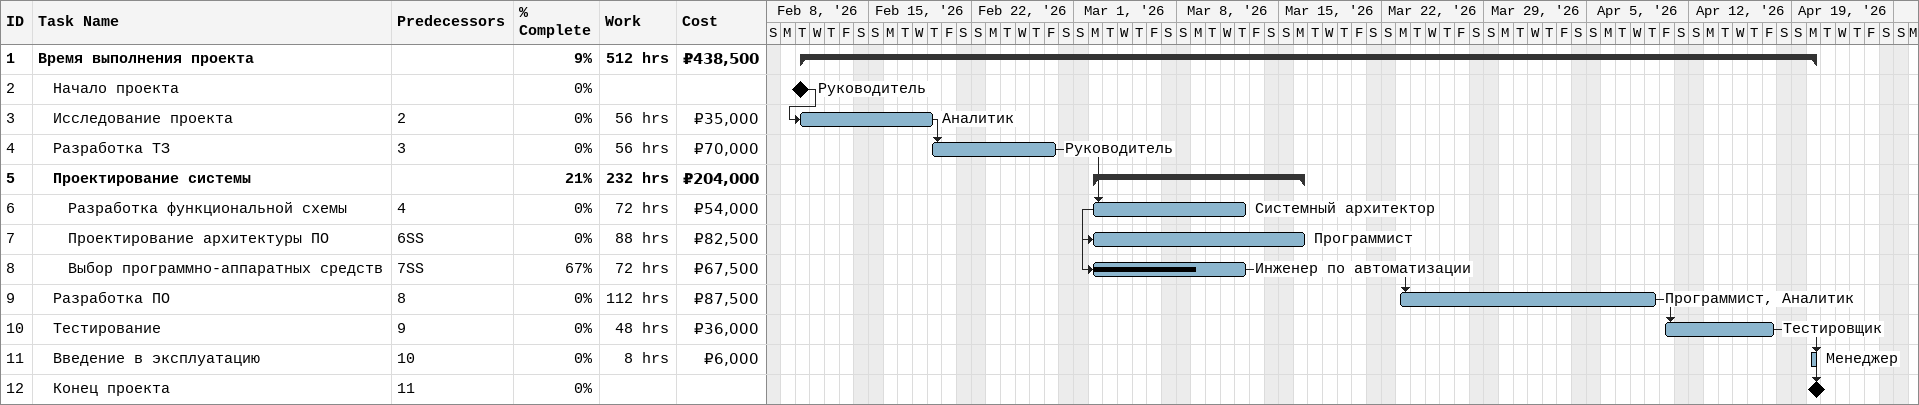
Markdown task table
| ID | Level | Task | Start | Finish | Predecessors | Resources | % complete | Work (h) | Cost (₽) |
|---|---|---|---|---|---|---|---|---|---|
| 1 | 1 | **Время выполнения проекта** | 2026-02-10 | 2026-04-20 |  |  | 9 | 512 | 438500 |
| 2 | 2 | Начало проекта (milestone) | 2026-02-10 | 2026-02-10 |  | Руководитель | 0 |  |  |
| 3 | 2 | Исследование проекта | 2026-02-10 | 2026-02-19 | 2 | Аналитик | 0 | 56 | 35000 |
| 4 | 2 | Разработка ТЗ | 2026-02-19 | 2026-02-27 | 3 | Руководитель | 0 | 56 | 70000 |
| 5 | 2 | **Проектирование системы** | 2026-03-02 | 2026-03-16 |  |  | 21 | 232 | 204000 |
| 6 | 3 | Разработка функциональной схемы | 2026-03-02 | 2026-03-12 | 4 | Системный архитектор | 0 | 72 | 54000 |
| 7 | 3 | Проектирование архитектуры ПО | 2026-03-02 | 2026-03-16 | 6SS | Программист | 0 | 88 | 82500 |
| 8 | 3 | Выбор программно-аппаратных средств | 2026-03-02 | 2026-03-12 | 7SS | Инженер по автоматизации | 67 | 72 | 67500 |
| 9 | 2 | Разработка ПО | 2026-03-23 | 2026-04-09 | 8 | Программист, Аналитик | 0 | 112 | 87500 |
| 10 | 2 | Тестирование | 2026-04-10 | 2026-04-17 | 9 | Тестировщик | 0 | 48 | 36000 |
| 11 | 2 | Введение в эксплуатацию | 2026-04-20 | 2026-04-20 | 10 | Менеджер | 0 | 8 | 6000 |
| 12 | 2 | Конец проекта (milestone) | 2026-04-20 | 2026-04-20 | 11 |  | 0 |  |  |
